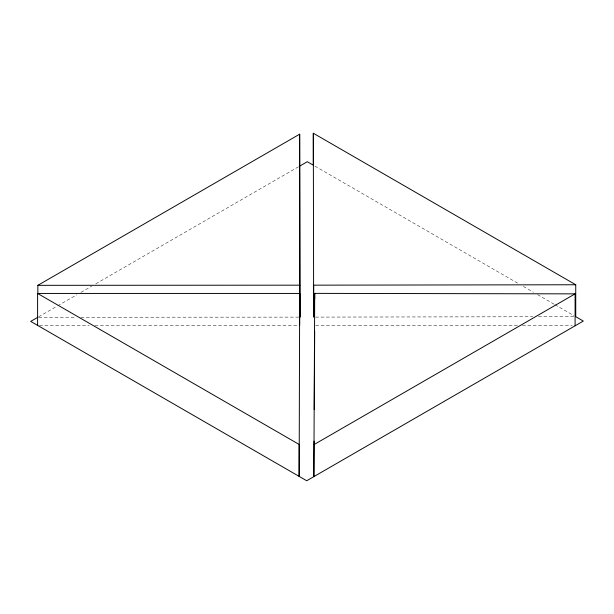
<?xml version="1.0" encoding="UTF-8"?>
<svg xmlns="http://www.w3.org/2000/svg" width="614" height="614" viewBox="0 0 614 614"><rect width="100%" height="100%" fill="white"/><g stroke="black" fill="none" stroke-linecap="round" stroke-linejoin="round"><path stroke-width="0.46" stroke-dasharray="3.07 2.3" d="M38.682 316.793L56.91 306.271M57.739 305.787L76.796 294.789M80.941 292.394L91.709 286.178M95.853 283.783L298.834 166.594M315.573 317.1L532.699 316.763M538.44 316.755L573.829 316.701M38.812 317.269L76.113 317.246M80.894 317.246L298.972 317.116M39.519 325.382L89.253 325.382M94.993 325.382L298.726 325.374M315.665 325.313L517.656 325.689M522.445 325.696L572.225 325.788M314.974 166.148L519.267 284.098M523.42 286.492L533.389 292.249M537.542 294.643L554.15 304.229M554.979 304.713L574.082 315.742"/><path stroke-width="0.92" d="M37.6 293.446L299.678 293.438L299.148 476.387L299.148 444.452L37.6 293.446L37.6 325.382M314.061 441.19L313.861 476.617L314.706 293.377L575.095 293.86L575.095 325.796M314.238 409.584L314.675 331.061M37.853 293.784L37.853 285.333L299.663 134.174L299.931 317.116L299.663 134.174M37.853 317.269L30.7 321.398L306.708 480.754L583.3 321.061L575.74 316.701L575.74 284.758L313.317 133.246L313.317 165.189L307.292 161.712L299.663 166.118M313.861 444.682L575.095 293.86M575.74 284.758L313.662 285.165L313.662 317.1L313.317 133.246M37.853 285.333L299.931 285.172M314.706 293.377L314.706 299.01M299.678 293.438L299.678 325.374"/></g></svg>
